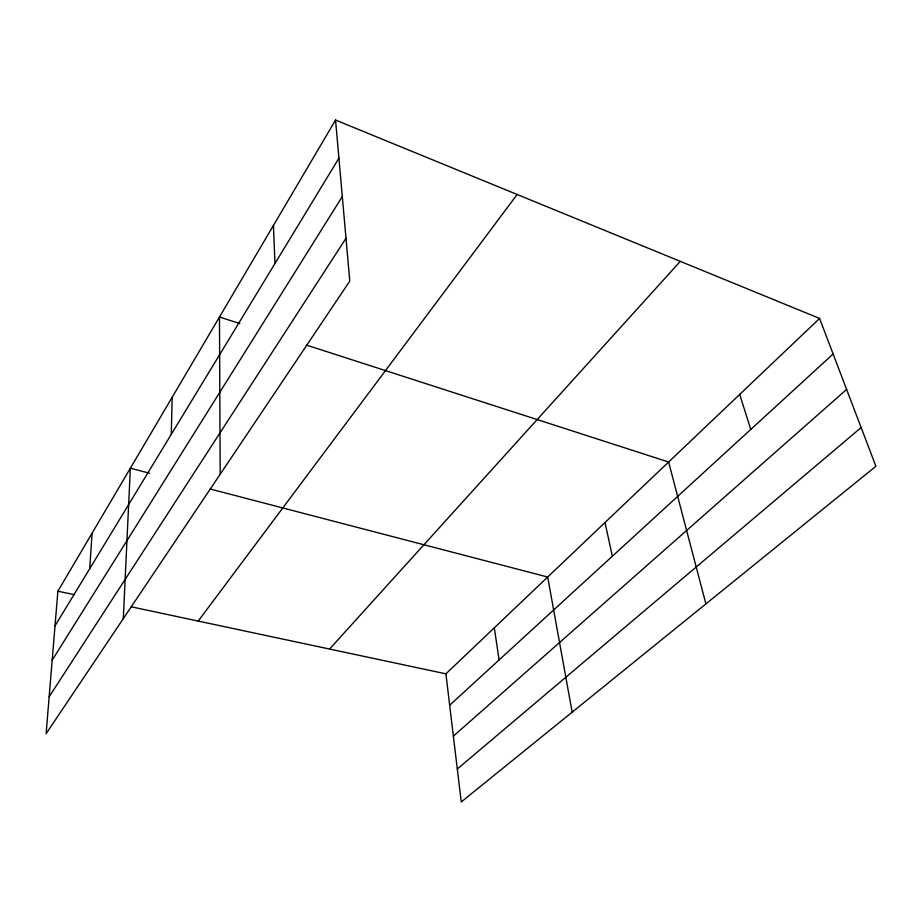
<?xml version="1.0" encoding="UTF-8"?>
<svg xmlns="http://www.w3.org/2000/svg" width="922" height="922" viewBox="0 0 922 922"><rect width="100%" height="100%" fill="white"/><g stroke="black" fill="none" stroke-linecap="round" stroke-linejoin="round"><path stroke-width="1.38" d="M171.285 434.32L172.172 397.267M123.294 618.662L130.359 468.203L149.583 473.217M89.722 568.69L92.073 533.17M335.55 120.044L57.89 591.186L46.1 733.716L349.772 281.106L335.55 120.044L819.589 318.447L875.9 466.278L461.254 801.956L445.902 673.832L819.589 318.447M55.02 625.854L338.916 158.169M52.185 660.14L342.304 196.536M49.154 696.79L345.992 238.268M198.218 621.071L517.15 194.484M329.569 649.053L680.298 261.352M449.671 705.226L833.131 353.99M453.37 736.136L846.615 389.418M457.312 769.006L861.148 427.554M57.89 591.186L74.475 594.713M131.143 606.791L445.902 673.832M210.009 488.971L547.691 577.034L572.159 712.176M239.835 323.576L219.471 317.007L220.185 474.254M306.369 345.058L668.634 462.014L705.895 603.91M739.698 394.432L750.75 429.445M604.993 522.532L612.358 556.208M494.319 627.79L499.09 659.956M273.431 225.452L274.975 263.496"/></g></svg>
